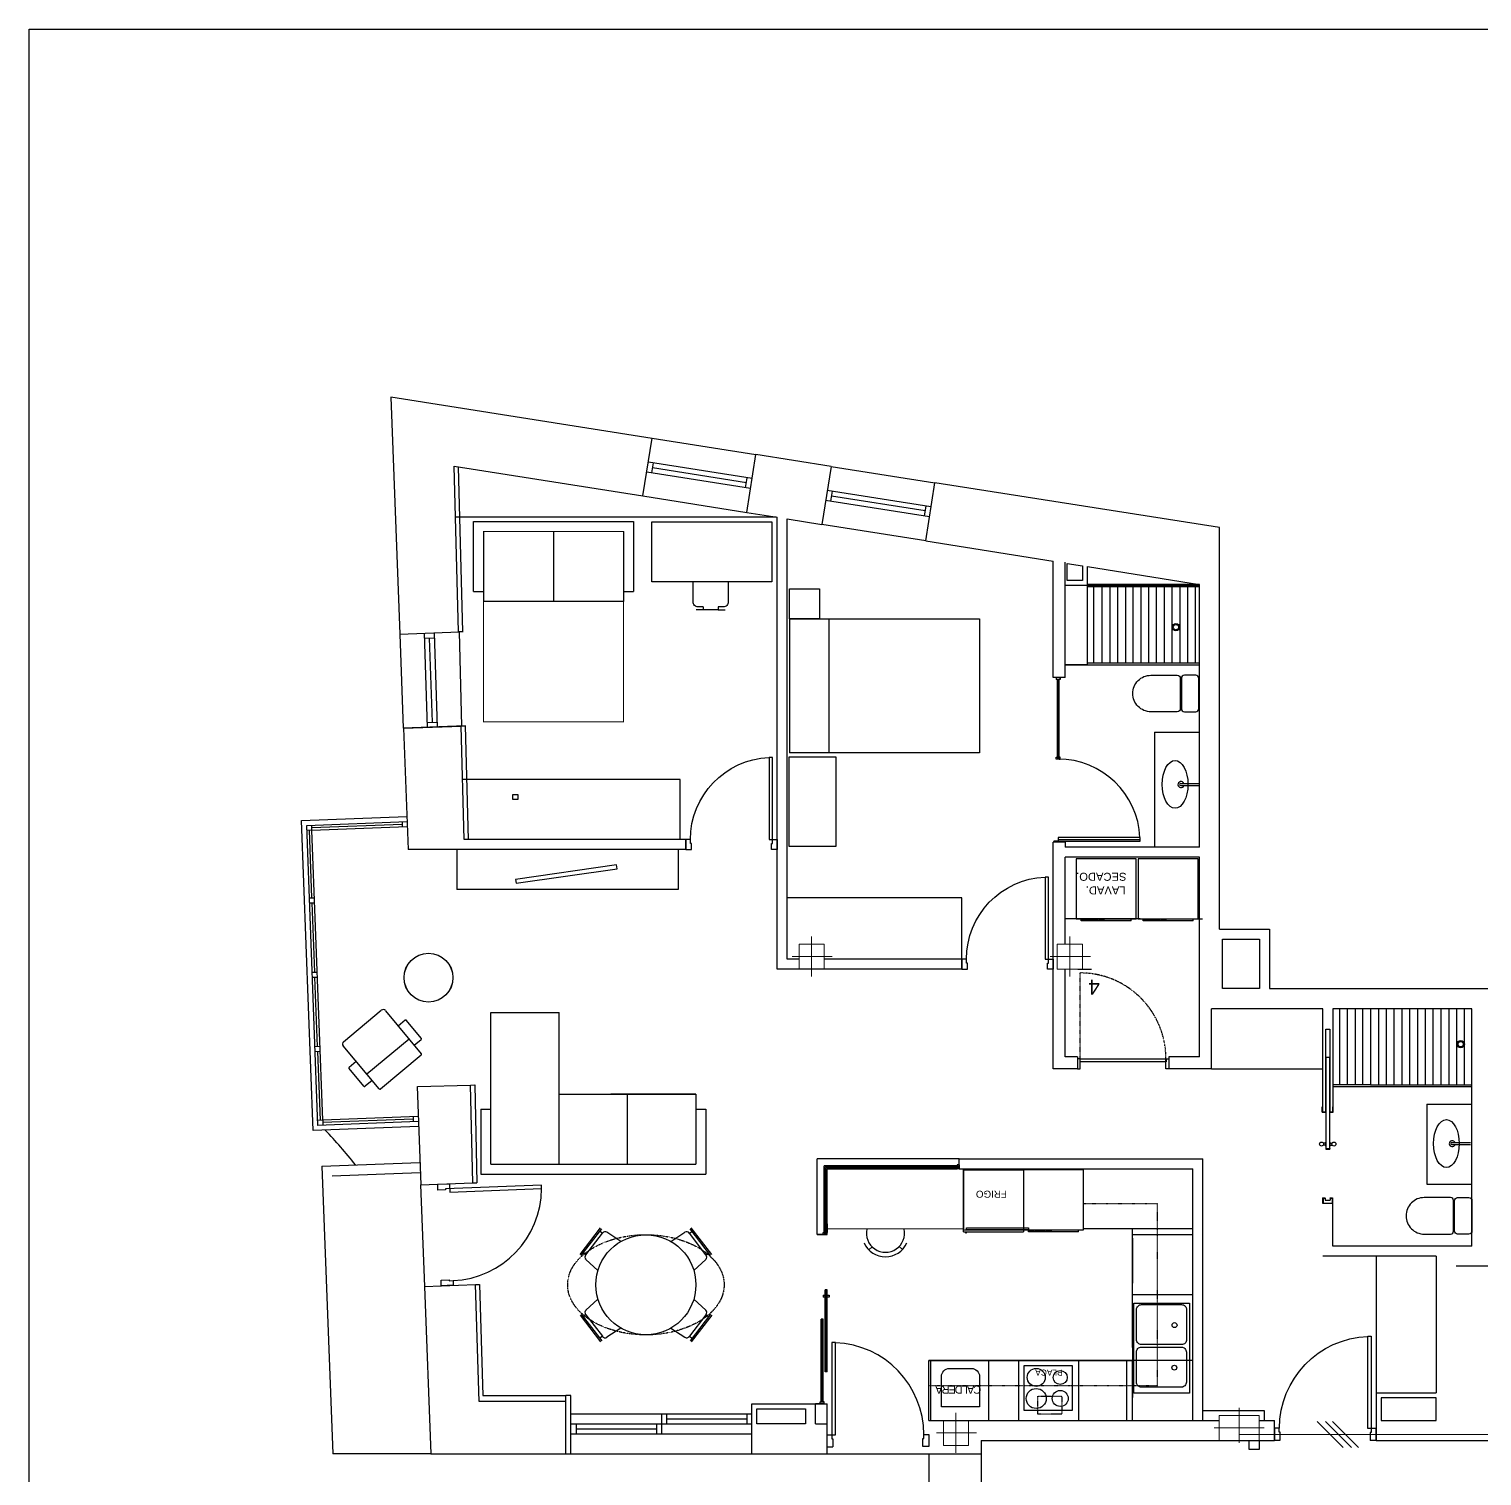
# Model space of a CAD drawing. Header units: millimetres. Extents: x 35844 to 119942, y 7566 to 131569.
# Drawn here: x 35844 to 50369, y 86484 to 100942 of the extents above; entities that cross this region are included whole.
import ezdxf

# ---------------------------------------------------------------- set-up
doc = ezdxf.new("R2010")
doc.units = ezdxf.units.MM
doc.linetypes.add('ACAD_ISO03W100', pattern=[30, 12, -18])
doc.layers.add('5. CaSe_RTV', color=94, linetype='Continuous')
doc.layers.add('5. CaSe_STDP', color=6, linetype='Continuous')
for name, color, linetype, lineweight in [('5. CaSe_TBA_Coaxial', 30, 'Continuous', 9), ('5. Re_Secundario_vivienda', 5, 'Continuous', 9), ('6. PROYECCIÓN', 251, 'Continuous', 9), ('ESTR REFORMADO', 1, 'Continuous', 18), ('MURO MODIF', 1, 'Continuous', 0)]:
    doc.layers.add(name, color=color, linetype=linetype, lineweight=lineweight)
doc.styles.get("Standard").update_dxf_attribs({"font": 'arial.ttf', "height": 500})
doc.styles.add('texto 2', font='arial.ttf', dxfattribs={"height": 0.06})

# ---------------------------------------------------------------- blocks, each defined once
blk = doc.blocks.new('A$C0D012787')
blk.add_lwpolyline([(0.047, 0.08), (0.047, 0.9), (0.082, 0.9), (0.082, 0.08)], close=True)
for points in [[(0.047, 0.08), (0, 0.08), (0, -0.02), (0.057, -0.02), (0.057, 0.04), (0.047, 0.04), (0.047, 0.08)], [(0.868, 0.08), (0.915, 0.08), (0.915, -0.02), (0.858, -0.02), (0.858, 0.04), (0.868, 0.04), (0.868, 0.08)]]:
    blk.add_lwpolyline(points)
blk.add_arc((0.047, 0.08), 0.821, 0.0273, 87.4878)
blk = doc.blocks.new('p')
at = {"layer": 'ESTR REFORMADO', "color": 8}
for points in [[(0, -0.2), (0, 0.2)], [(-0.195, 0), (0.205, 0)]]:
    blk.add_lwpolyline(points, dxfattribs=at)
at = {"layer": 'MURO MODIF'}
blk.add_lwpolyline([(-0.125, -0.125), (-0.125, 0.125), (0.125, 0.125), (0.125, -0.125)], close=True, dxfattribs=at)
blk = doc.blocks.new('A$C6F746D9D')
at = {"linetype": 'ByBlock'}
for p, q in [((0.005, 1.049), (0.125, 1.049)), ((0.005, 1.049), (0.005, 0.991)), ((0.125, 1.049), (0.125, 0.966)), ((0.085, 0.991), (0.005, 0.991)), ((1.045, 1.001), (0.085, 1.001)), ((0.085, 1.001), (0.085, 0.991)), ((0.125, 0.966), (1.045, 0.966)), ((1.045, 0.966), (1.045, 1.001))]:
    blk.add_line(p, q, dxfattribs=at)
blk.add_lwpolyline([(0.086, 0.091), (0.086, 0.081), (0.126, 0.081), (0.126, 0.034), (0.006, 0.034), (0.006, 0.091)], close=True, dxfattribs=at)
blk.add_arc((0.124, 1.003), 0.921, 270.1171, 357.7518)
blk = doc.blocks.new('pilar pantalla')
at = {"layer": '6. PROYECCIÓN'}
for points in [[(0, 0.125), (0, -0.075), (0, -0.225)], [(-0.25, -0.025), (0.15, -0.025), (0.25, -0.025)]]:
    blk.add_lwpolyline(points, dxfattribs=at)
at = {"layer": 'ESTR REFORMADO'}
blk.add_lwpolyline([(-0.2, 0.1), (0.2, 0.1), (0.2, -0.15), (-0.2, -0.15)], close=True, dxfattribs=at)
blk = doc.blocks.new('lavad. i')
for p, q in [((-0.3, -0.65), (-0.3, -0.05)), ((-0.3, -0.05), (0.3, -0.05)), ((0.3, -0.05), (0.3, -0.65)), ((0.3, -0.65), (-0.3, -0.65)), ((-0.26, -0.652, 0), (-0.26, -0.65)), ((-0.26, -0.652, 0), (-0.182, -0.652, 0)), ((-0.25, -0.67, -0.318), (-0.25, -0.652, 0)), ((-0.25, -0.67), (0.25, -0.67)), ((-0.182, -0.652, 0), (-0.182, -0.65)), ((0.02, -0.662), (0.02, -0.65)), ((0.02, -0.662), (0.067, -0.662)), ((0.067, -0.662), (0.067, -0.65)), ((0.083, -0.662), (0.083, -0.65)), ((0.083, -0.662), (0.181, -0.662)), ((0.181, -0.662), (0.181, -0.65)), ((0.197, -0.662), (0.197, -0.65)), ((0.197, -0.662), (0.245, -0.662)), ((0.245, -0.662), (0.245, -0.65)), ((0.25, -0.67), (0.25, -0.65))]:
    blk.add_line(p, q)
blk = doc.blocks.new('frig. i')
for p, q in [((-0.345, -0.05), (0.255, -0.05)), ((-0.345, -0.67), (-0.345, -0.05)), ((0.255, -0.05), (0.255, -0.67)), ((-0.345, -0.65), (0.255, -0.65)), ((-0.345, -0.67), (0.255, -0.67)), ((-0.325, -0.67), (-0.325, -0.68)), ((-0.325, -0.68), (-0.315, -0.68)), ((-0.315, -0.68), (-0.315, -0.67))]:
    blk.add_line(p, q)
blk = doc.blocks.new('WC')
for points in [[(-0.214, -0.183), (-0.477, -0.183, -0.414214), (-0.659, 0), (-0.659, 0, -0.414214), (-0.477, 0.182), (-0.214, 0.182, -0.414214), (-0.184, 0.152), (-0.184, -0.153, -0.414214)], [(-0.143, -0.183), (-0.03, -0.183, 0.414214), (0, -0.153), (0, 0.152, 0.414214), (-0.03, 0.182), (-0.143, 0.182, 0.414214), (-0.173, 0.152), (-0.173, -0.153, 0.414214)]]:
    blk.add_lwpolyline(points, format="xyb", close=True)
blk = doc.blocks.new('inodoro')
at = {"rotation": 179.9999999999821}
blk.add_blockref('WC', (0, 0.1525), dxfattribs=at)

msp = doc.modelspace()

# ---------------------------------------------------------------- linework, layer by layer
for p, q in [((41982, 96276), (42074, 96853)), ((42074, 96853), (43111, 96689)), ((43073, 96450), (42036, 96613)), ((42070, 96507), (42086, 96606)), ((43019, 96111), (43111, 96689)), ((43057, 96351), (42021, 96515)), ((43016, 96408), (42078, 96556)), ((43008, 96359), (43024, 96457)), ((43862, 96571), (43771, 95992)), ((43862, 96571), (44899, 96408)), ((44861, 96167), (43824, 96331)), ((43873, 96323), (43858, 96224)), ((44808, 95828), (44899, 96408)), ((41982, 96276), (43019, 96111)), ((44845, 96068), (43808, 96232)), ((44804, 96126), (43866, 96274)), ((44796, 96076), (44812, 96175)), ((43314, 96064), (40108, 96064)), ((40287, 95320), (40287, 96020)), ((41887, 96020), (41887, 95320)), ((43324, 91548), (43324, 96063)), ((43424, 91648), (43424, 96047)), ((40387, 95920), (40387, 95220)), ((41087, 95920), (41087, 95220)), ((41787, 95920), (41787, 95220)), ((44808, 95828), (43770, 95991)), ((47744, 95363), (47744, 95960)), ((46084, 94461), (46084, 95625)), ((46204, 94461), (46204, 95613)), ((46424, 95380), (46424, 95571)), ((40287, 95320), (40387, 95320)), ((41787, 95320), (41887, 95320)), ((46204, 94461), (46204, 95380)), ((46424, 95380), (46204, 95380)), ((47544, 95390), (46422, 95390)), ((46422, 95382), (46422, 94590)), ((46422, 95370), (47544, 95370)), ((47544, 95380), (46424, 95380)), ((46489, 94610), (46489, 95370)), ((46572, 94610), (46572, 95370)), ((46650, 95370), (46650, 94610)), ((46728, 94610), (46728, 95370)), ((46805, 95370), (46805, 94610)), ((46883, 94610), (46883, 95370)), ((46961, 94610), (46961, 95370)), ((47039, 94610), (47039, 95370)), ((47117, 94610), (47117, 95370)), ((47195, 94610), (47195, 95370)), ((47273, 94610), (47273, 95370)), ((47351, 94610), (47351, 95370)), ((47429, 94610), (47429, 95370)), ((47506, 94610), (47506, 95370)), ((47544, 92768), (47544, 95393)), ((47744, 91947), (47744, 95363)), ((42583, 95138), (42513, 95138)), ((42583, 95168), (42583, 95138)), ((42735, 95138), (42583, 95138)), ((42735, 95168), (42735, 95138)), ((42735, 95138), (42805, 95138)), ((43445, 95049), (45345, 95049)), ((43445, 95049), (43445, 93711)), ((43844, 93711), (43844, 95049)), ((45345, 95049), (45345, 93711)), ((39552, 94895), (40143, 94917)), ((39589, 93956), (39553, 94895)), ((39828, 93964), (39797, 94905)), ((39799, 94854), (39899, 94858)), ((39876, 94016), (39849, 94856)), ((39928, 93967), (39897, 94908)), ((40143, 94917), (40168, 93976)), ((46204, 94590), (47544, 94590)), ((46422, 94590), (46204, 94590)), ((46422, 94610), (47544, 94610)), ((47302, 94610), (47544, 94610)), ((46204, 94461), (46084, 94461)), ((46121, 94461), (46111, 94461)), ((46111, 94461), (46111, 94441)), ((46121, 94441), (46111, 94441)), ((46141, 94461), (46121, 94461)), ((46121, 94441), (46121, 94446)), ((46121, 94446), (46141, 94446)), ((46121, 94441), (46121, 93662)), ((46131, 94446), (46131, 93662)), ((46141, 94461), (46151, 94461)), ((46141, 94446), (46141, 94441)), ((46141, 93662), (46141, 94446)), ((46151, 94441), (46141, 94441)), ((46151, 94461), (46151, 94441)), ((40204, 93979), (39588, 93956)), ((39588, 93956), (40168, 93976)), ((39826, 94014), (39926, 94017)), ((47094, 93916), (47544, 93916)), ((47094, 93916), (47094, 92768)), ((45345, 93711), (43445, 93711)), ((46111, 93647), (46111, 93667)), ((46111, 93667), (46121, 93667)), ((46111, 93667), (46121, 93667)), ((46121, 93647), (46111, 93647)), ((46121, 93667), (46121, 93662)), ((46121, 93662), (46141, 93662)), ((46141, 93647), (46121, 93647)), ((46151, 93667), (46141, 93667)), ((46141, 93662), (46141, 93667)), ((46151, 93667), (46141, 93667)), ((46141, 93647), (46151, 93647)), ((46151, 93647), (46151, 93667)), ((42352, 93443), (40177, 93443)), ((42352, 92843), (42352, 93443)), ((47357, 93403), (47544, 93403)), ((47357, 93383), (47544, 93383)), ((38672, 92937), (38670, 92987)), ((38672, 92937), (38622, 92935)), ((42409, 92843), (40193, 92843)), ((42409, 92743), (42409, 92843)), ((46084, 90553), (46084, 92818)), ((46204, 92818), (46084, 92818)), ((46131, 92827), (46090, 92827)), ((46090, 92827), (46090, 92818)), ((46131, 92844), (46951, 92844)), ((46131, 92827), (46131, 92818)), ((46204, 92818), (46204, 92768)), ((42409, 92743), (39634, 92743)), ((47544, 92768), (46204, 92768)), ((46204, 91798), (46204, 92668)), ((47544, 92668), (46204, 92668)), ((47544, 90673), (47544, 92668)), ((38647, 92259), (38697, 92261)), ((45169, 92261), (43424, 92261)), ((45169, 91648), (45169, 92261)), ((38649, 92209), (38699, 92211)), ((46351, 92051), (46201, 92051)), ((46951, 92051), (46351, 92051)), ((46974, 92051), (47574, 92051)), ((38676, 91517), (38726, 91519)), ((45169, 91548), (43324, 91548)), ((43542, 91648), (43424, 91648)), ((45169, 91648), (43792, 91648)), ((45169, 91548), (45169, 91648)), ((46204, 90673), (46204, 91548)), ((46330, 91549), (46466, 91549)), ((38677, 91467), (38727, 91469)), ((48244, 91353), (52694, 91353)), ((38989, 90823), (39366, 91137)), ((39408, 91133), (39766, 90703)), ((40460, 91116), (41143, 91116)), ((40460, 90298), (40460, 91116)), ((48777, 91153), (47664, 91153)), ((47664, 90553), (47664, 91153)), ((48777, 90123), (48777, 91153)), ((50269, 91153), (48877, 91153)), ((48877, 91153), (48877, 90123)), ((48945, 91153), (48945, 90393)), ((49023, 91153), (49023, 90393)), ((49101, 91153), (49101, 90393)), ((49178, 90393), (49178, 91153)), ((49256, 91153), (49256, 90393)), ((49256, 91153), (49256, 90393)), ((49334, 91153), (49334, 90393)), ((49334, 91153), (49334, 90393)), ((49412, 91153), (49412, 90393)), ((49490, 90393), (49490, 91153)), ((49568, 91153), (49568, 90393)), ((49646, 91153), (49646, 90393)), ((49724, 91153), (49724, 90393)), ((49801, 91153), (49801, 90393)), ((49879, 91153), (49879, 90393)), ((49957, 91153), (49957, 90393)), ((50038, 91153), (50038, 90393)), ((50113, 91153), (50113, 90393)), ((50191, 91153), (50191, 90393)), ((39605, 91037), (39536, 90979)), ((39766, 90859), (39619, 91036)), ((39344, 90351), (38985, 90781)), ((39645, 90849), (39222, 90497)), ((39696, 90787), (39765, 90845)), ((38704, 90775), (38754, 90777)), ((38706, 90725), (38756, 90727)), ((39765, 90689), (39358, 90349)), ((46324, 90673), (46324, 90553)), ((47239, 90673), (47239, 90553)), ((39190, 90379), (39043, 90556)), ((39044, 90570), (39113, 90627)), ((47664, 90553), (48777, 90553)), ((39273, 90435), (39204, 90378)), ((39727, 90375), (40259, 90389)), ((40259, 90389), (40300, 90391)), ((49256, 90393), (48877, 90393)), ((49236, 90373), (48877, 90373)), ((50269, 90373), (49236, 90373)), ((49256, 90393), (50269, 90393)), ((40460, 89598), (40460, 90298)), ((41143, 90298), (42510, 90298)), ((41143, 89598), (41143, 90298)), ((42510, 90298), (41660, 90298)), ((41827, 89598), (41827, 90298)), ((42510, 90298), (42510, 89598)), ((42510, 90298), (42510, 89598)), ((42510, 90298), (42510, 89598)), ((49819, 90199), (50269, 90199)), ((49819, 90199), (49819, 89399)), ((40360, 90148), (40460, 90148)), ((42510, 90148), (42610, 90148)), ((42610, 90148), (42610, 89598)), ((42610, 90148), (42610, 89498)), ((48772, 90118), (48772, 90173)), ((48772, 90118), (48802, 90118)), ((48777, 90123), (48777, 90173)), ((48777, 90123), (48777, 90173)), ((48777, 90123), (48807, 90123)), ((48777, 90123), (48802, 90123)), ((48782, 90123), (48802, 90123)), ((48802, 90123), (48802, 90118)), ((48847, 90123), (48877, 90123)), ((48852, 90123), (48877, 90123)), ((48852, 90123), (48852, 90118)), ((48852, 90118), (48882, 90118)), ((48877, 90123), (48877, 90173)), ((48877, 90123), (48877, 90173)), ((48882, 90173), (48877, 90173)), ((48882, 90118), (48882, 90173)), ((38782, 90039), (38732, 90037)), ((38782, 90039), (38783, 89989)), ((48805, 89810), (48782, 89810)), ((48805, 89790), (48782, 89790)), ((48807, 89820), (48805, 89820)), ((48805, 89820), (48805, 89780)), ((48807, 89780), (48805, 89780)), ((48847, 89820), (48849, 89820)), ((48847, 89780), (48849, 89780)), ((48849, 89820), (48849, 89780)), ((48849, 89810), (48871, 89810)), ((48849, 89790), (48871, 89790)), ((50069, 89815), (50256, 89815)), ((50069, 89795), (50256, 89795)), ((38771, 89580), (39752, 89617)), ((43723, 89002), (43723, 89653)), ((45143, 89653), (43723, 89653)), ((45143, 89653), (47577, 89653)), ((45143, 89593), (45143, 89653)), ((45143, 89553), (45143, 89653)), ((47577, 87039), (47577, 89653)), ((48807, 89755), (48807, 89750)), ((48807, 89755), (48847, 89755)), ((48807, 89750), (48847, 89750)), ((48847, 89755), (48847, 89750)), ((38875, 89484), (39756, 89517)), ((44661, 89583), (43793, 89583)), ((43793, 88912), (43793, 89583)), ((43803, 88912), (43803, 89573)), ((45128, 89573), (43803, 89573)), ((43813, 88912), (43813, 89563)), ((45128, 89563), (43813, 89563)), ((43823, 89002), (43823, 89553)), ((43823, 89553), (45123, 89553)), ((45123, 89583), (44661, 89583)), ((45143, 89593), (45123, 89593)), ((45123, 89593), (45123, 89583)), ((45128, 89583), (45123, 89583)), ((45123, 89553), (45123, 89563)), ((45123, 89563), (45128, 89563)), ((45143, 89553), (45123, 89553)), ((45128, 89563), (45128, 89583)), ((45143, 89583), (45143, 89593)), ((45143, 89593), (45143, 89553)), ((45143, 89583), (45143, 89563)), ((45143, 89563), (45143, 89553)), ((45143, 89553), (47477, 89553)), ((45187, 89553), (45187, 88953)), ((47477, 87039), (47477, 89553)), ((39759, 89392), (40282, 89412)), ((39759, 89392), (39798, 88378)), ((40282, 89412), (40322, 89413)), ((49819, 89399), (50269, 89399)), ((46407, 89203), (46387, 89203)), ((48776, 89263), (48776, 89208)), ((48776, 89263), (48801, 89263)), ((48781, 89208), (48776, 89208)), ((48776, 89208), (48877, 89208)), ((48781, 89258), (48781, 89208)), ((48781, 89258), (48781, 89208)), ((48781, 89258), (48801, 89258)), ((48781, 89258), (48801, 89258)), ((48801, 89258), (48801, 89263)), ((48801, 89258), (48801, 89238)), ((48801, 89238), (48851, 89238)), ((48851, 89263), (48876, 89263)), ((48851, 89258), (48851, 89263)), ((48851, 89258), (48871, 89258)), ((48851, 89258), (48851, 89238)), ((48871, 89258), (48871, 89208)), ((48871, 89258), (48871, 89208)), ((48876, 89208), (48871, 89208)), ((48876, 89263), (48876, 89208)), ((48877, 88780), (48877, 89208)), ((41353, 88697), (41557, 88964)), ((41365, 88687), (41570, 88954)), ((41410, 88693), (41576, 88909)), ((41576, 88909), (41550, 88928)), ((41578, 88911), (41576, 88909)), ((41762, 88828), (41620, 88919)), ((42259, 88828), (42401, 88919)), ((42444, 88911), (42446, 88909)), ((42446, 88909), (42471, 88928)), ((42611, 88693), (42446, 88909)), ((42656, 88687), (42452, 88954)), ((42669, 88697), (42464, 88964)), ((43723, 88897), (43723, 89002)), ((43823, 88897), (43723, 88897)), ((43723, 88897), (43823, 88897)), ((43823, 88897), (43723, 88897)), ((43783, 88897), (43783, 88917)), ((43783, 88917), (43793, 88917)), ((43793, 88897), (43783, 88897)), ((43793, 88917), (43793, 88912)), ((43793, 88912), (43813, 88912)), ((43813, 88897), (43793, 88897)), ((43823, 88917), (43813, 88917)), ((43813, 88912), (43813, 88917)), ((43813, 88897), (43823, 88897)), ((43823, 89002), (43823, 88917)), ((45187, 88953), (43823, 88949)), ((43823, 88897), (43823, 88917)), ((45216, 88943), (45216, 88963)), ((45216, 88963), (45837, 88963)), ((45837, 88943), (45216, 88943)), ((45837, 88963), (45837, 88943)), ((46407, 88953), (46387, 88953)), ((47477, 88953), (46407, 88953)), ((46877, 88953), (46857, 88953)), ((46877, 88861), (46877, 88953)), ((47477, 88893), (46877, 88893)), ((44273, 88773), (44240, 88742)), ((44542, 88775), (44576, 88746)), ((46877, 88350), (46877, 88881)), ((46877, 88861), (46877, 88411)), ((50269, 88780), (48877, 88780)), ((41410, 88693), (41385, 88713)), ((41409, 88691), (41410, 88693)), ((41532, 88538), (41412, 88648)), ((42490, 88538), (42609, 88648)), ((42611, 88693), (42637, 88713)), ((42613, 88691), (42611, 88693)), ((49911, 88680), (48777, 88680)), ((49311, 88680), (49311, 87313)), ((49911, 88680), (49911, 87313)), ((50469, 88580), (50111, 88580)), ((39798, 88378), (40309, 88397)), ((40309, 88397), (40349, 88398)), ((43803, 87524), (43803, 88344)), ((43823, 88344), (43803, 88344)), ((43813, 87524), (43813, 88344)), ((43823, 87876), (43823, 88344)), ((46877, 88228), (46877, 88350)), ((41532, 88250), (41412, 88141)), ((42490, 88250), (42609, 88141)), ((43783, 88291), (43803, 88291)), ((43783, 88291), (43783, 88271)), ((43803, 88271), (43783, 88271)), ((43803, 88291), (43803, 88271)), ((43823, 88291), (43843, 88291)), ((43843, 88271), (43823, 88271)), ((43843, 88291), (43843, 88271)), ((47477, 88293), (46877, 88293)), ((46877, 87768), (46877, 88228)), ((41353, 88092), (41557, 87825)), ((41365, 88101), (41570, 87835)), ((41410, 88095), (41385, 88076)), ((41409, 88098), (41410, 88095)), ((41410, 88095), (41576, 87880)), ((42611, 88095), (42446, 87880)), ((42656, 88101), (42452, 87835)), ((42669, 88092), (42464, 87825)), ((42613, 88098), (42611, 88095)), ((42611, 88095), (42637, 88076)), ((43762, 87226), (43762, 88050)), ((43782, 88050), (43762, 88050)), ((43772, 87221), (43772, 88050)), ((43782, 87226), (43782, 88050)), ((41576, 87880), (41550, 87860)), ((41578, 87877), (41576, 87880)), ((41762, 87960), (41620, 87870)), ((42259, 87960), (42401, 87870)), ((42444, 87877), (42446, 87880)), ((42446, 87880), (42471, 87860)), ((43823, 87524), (43823, 87876)), ((46877, 87999), (46877, 87268)), ((46427, 87639), (44840, 87639)), ((44840, 87039), (44840, 87639)), ((44840, 87639), (44860, 87639)), ((44850, 87639), (45170, 87639)), ((44860, 87039), (44860, 87639)), ((46357, 87639), (44860, 87639)), ((45461, 87639), (44940, 87639)), ((44940, 87639), (45540, 87639)), ((44960, 87639), (45860, 87639)), ((45170, 87639), (46370, 87639)), ((45440, 87039), (45440, 87639)), ((45740, 87039), (45740, 87639)), ((46340, 87039), (46340, 87639)), ((47477, 87639), (46377, 87639)), ((46877, 87639), (46427, 87639)), ((46877, 87639), (46427, 87639)), ((46877, 87639), (46427, 87639)), ((46752, 87639), (46877, 87639)), ((46820, 87039), (46820, 87639)), ((46877, 87039), (46877, 87639)), ((43823, 87524), (43803, 87524)), ((49311, 87313), (49311, 86839)), ((49311, 87313), (49911, 87313)), ((41212, 87227), (41212, 87289)), ((41212, 86706), (41212, 87227)), ((43605, 87206), (43823, 87206)), ((43705, 87006), (43705, 87206)), ((43752, 87206), (43705, 87206)), ((43705, 87206), (43823, 87206)), ((43752, 87206), (43752, 87226)), ((43752, 87226), (43762, 87226)), ((43762, 87206), (43752, 87206)), ((43752, 87206), (43792, 87206)), ((43792, 87206), (43752, 87206)), ((43762, 87221), (43762, 87226)), ((43782, 87221), (43762, 87221)), ((43762, 87206), (43782, 87206)), ((43792, 87226), (43782, 87226)), ((43782, 87226), (43782, 87221)), ((43782, 87206), (43792, 87206)), ((43792, 87206), (43792, 87226)), ((43823, 86706), (43823, 87206)), ((41263, 87106), (43070, 87106)), ((41263, 87006), (43070, 87006)), ((41263, 87006), (43070, 87006)), ((41313, 87006), (41313, 86906)), ((42117, 87006), (42117, 86906)), ((42167, 87106), (42167, 87006)), ((42167, 87006), (42167, 86906)), ((42217, 87106), (42217, 87006)), ((42217, 87056), (43020, 87056)), ((43020, 87106), (43020, 87006)), ((43070, 86706), (43070, 87006)), ((43705, 87006), (43823, 87006)), ((44840, 87039), (47742, 87039)), ((48142, 87039), (48296, 87039)), ((48296, 86839), (48296, 87039)), ((41263, 86906), (43070, 86906)), ((41313, 86956), (42117, 86956)), ((48296, 86839), (48296, 86908)), ((45361, 86839), (48296, 86839)), ((45361, 86839), (45361, 86706)), ((48042, 86749), (48042, 86839)), ((48142, 86749), (48042, 86749)), ((48142, 86839), (48142, 86749)), ((49311, 86839), (51627, 86839)), ((39862, 86706), (38880, 86706)), ((41262, 86706), (43070, 86706)), ((43070, 86706), (43846, 86706)), ((43823, 86706), (44838, 86706)), ((44838, 86706), (44838, 84706)), ((44838, 86706), (45361, 86706)), ((45361, 86706), (45361, 84706))]:
    msp.add_line(p, q)
at = {"linetype": 'ACAD_ISO03W100', "ltscale": 0.005}
msp.add_line((46353, 90583), (46353, 91511), dxfattribs=at)
at = {"ltscale": 0.02}
msp.add_line((48772, 90173), (48777, 90173), dxfattribs=at)
at = {"linetype": 'ACAD_ISO03W100', "ltscale": 0.009}
for p, q in [((47127, 89203), (46407, 89203)), ((47127, 87389), (47127, 89203)), ((44840, 87389), (47127, 87389))]:
    msp.add_line(p, q, dxfattribs=at)
for points in [[(35844, 100942), (77844, 100942), (77844, 71242), (35844, 71242)], [(42069, 95417), (42069, 96017), (43269, 96017), (43269, 95417)], [(46224, 95433), (46224, 95602), (46374, 95578), (46374, 95433)], [(43445, 95349), (43745, 95349), (43745, 95049), (43445, 95049)], [(43440, 92777), (43914, 92777), (43914, 93666), (43440, 93666)], [(40732, 93244), (40682, 93244), (40682, 93294), (40732, 93294)], [(46131, 92827), (46951, 92827), (46951, 92862), (46131, 92862)], [(40714, 92407), (41724, 92552), (41718, 92590), (40709, 92445)], [(48144, 91353), (47774, 91353), (47774, 91847), (48144, 91847)], [(47211, 90623), (46353, 90623), (46353, 90653), (47211, 90653)], [(47446, 87312), (46889, 87312), (46889, 88212), (47446, 88212)], [(45793, 87138), (45793, 87588), (46273, 87588), (46273, 87138)], [(43605, 87006), (43120, 87006), (43120, 87156), (43605, 87156)], [(49911, 87039), (49911, 87263), (49360, 87263), (49360, 87039)]]:
    msp.add_lwpolyline(points, close=True)
for points in [[(42074, 96852), (39462, 97263), (39552, 94895)], [(43862, 96571), (43111, 96689)], [(40138, 94917), (40094, 96575), (41982, 96276)], [(40135, 96568), (40179, 94919)], [(47744, 95960), (44899, 96408)], [(40287, 96020), (41787, 96020), (41887, 96020)], [(43019, 96111), (43324, 96063)], [(43424, 96047), (43771, 95992)], [(44808, 95828), (46084, 95625)], [(46424, 95571), (47544, 95393)], [(41787, 95220), (40387, 95220), (40387, 95220)], [(40183, 94919), (40143, 94917)], [(40193, 92843), (40163, 93977)], [(40208, 93977), (40168, 93976)], [(40204, 93979), (40234, 92843)], [(39588, 93956), (39634, 92743)], [(39738, 89975), (38685, 89936), (38568, 93033), (39621, 93073)], [(39736, 90025), (38733, 89987), (38620, 92985), (39623, 93023)], [(38671, 92962), (39574, 92996)], [(39735, 90075), (38782, 90039), (38672, 92937), (39625, 92973)], [(39573, 93021), (39575, 92971)], [(38672, 92260), (38647, 92936)], [(40121, 92743), (40121, 92343)], [(42333, 92743), (42333, 92343), (40121, 92343)], [(38701, 91518), (38674, 92210)], [(47744, 91947), (48244, 91947), (48244, 91353)], [(38729, 90776), (38702, 91468)], [(41143, 90298), (41143, 91116)], [(50269, 88780), (50269, 91153)], [(48807, 90123), (48807, 90947), (48847, 90947), (48847, 90123)], [(38757, 90038), (38731, 90726)], [(46324, 90673), (46204, 90673)], [(46324, 90553), (46353, 90553), (46353, 90653), (46324, 90653)], [(47239, 90553), (47210, 90553), (47210, 90653), (47239, 90653)], [(47544, 90673), (47239, 90673)], [(46324, 90553), (46084, 90553)], [(47664, 90553), (47239, 90553)], [(39723, 90375), (39760, 89392)], [(40282, 89412), (40259, 90389)], [(40300, 90391), (40322, 89413)], [(39685, 90074), (39686, 90024)], [(39686, 90049), (38783, 90014)], [(38771, 89580), (38880, 86706)], [(39799, 88378), (39862, 86706), (41212, 86706)], [(41212, 87227), (40343, 87227), (40309, 88397)], [(40349, 88398), (40382, 87289), (41212, 87289)], [(45461, 87639), (46752, 87639)], [(41212, 86706), (41262, 86706), (41262, 87289), (41212, 87289)], [(43070, 87006), (43070, 87206), (43605, 87206)], [(47577, 87133), (47577, 87139), (48192, 87139), (48192, 87039)]]:
    msp.add_lwpolyline(points)
at = {"linetype": 'ACAD_ISO03W100', "ltscale": 0.001, "const_width": 10}
msp.add_lwpolyline([(40387, 95920), (40387, 94020), (41787, 94020), (41787, 95920)], close=True, dxfattribs=at)
for points in [[(42583, 95168), (42533, 95168, -0.414214), (42483, 95218), (42483, 95417)], [(42835, 95417), (42835, 95218, -0.414214), (42785, 95168), (42735, 95168)], [(39107, 89593, 0.0257), (38804, 89940, 0.0257)]]:
    msp.add_lwpolyline(points, format="xyb")
at = {"ltscale": 0.02}
msp.add_lwpolyline([(48807, 90665), (48807, 89755), (48847, 89755), (48847, 90665)], close=True, dxfattribs=at)
at = {"flags": 128}
for points in [[(40360, 90148), (40360, 89498), (42610, 89498)], [(40460, 89598), (42510, 89598)]]:
    msp.add_lwpolyline(points, dxfattribs=at)
for points in [[(46916, 87846), (46916, 88146, -0.414214), (46966, 88196), (47366, 88196, -0.414214), (47416, 88146), (47416, 87846, -0.414214), (47366, 87796), (46966, 87796, -0.414214)], [(46914, 87421), (46914, 87721, -0.414214), (46964, 87771), (47364, 87771, -0.414214), (47414, 87721), (47414, 87421, -0.414214), (47364, 87371), (46964, 87371, -0.414214)], [(45045, 87558), (45266, 87558, -0.414214), (45346, 87478), (45346, 87175), (44965, 87175), (44965, 87478, -0.414214)]]:
    msp.add_lwpolyline(points, format="xyb", close=True)
at = {"linetype": 'ACAD_ISO03W100', "ltscale": 0.002}
msp.add_lwpolyline([(46169, 87102), (45928, 87102), (45928, 87281), (46169, 87281)], close=True, dxfattribs=at)
for centre, radius in [((47310, 94965), 37), ((47310, 94965), 26.4), ((39837, 91463), 244), ((39838, 91463), 244), ((50156, 90798), 37), ((50156, 90798), 26.4), ((48765, 89800), 20), ((48889, 89800), 20), ((42011, 88394), 500), ((47296, 87991), 24.7), ((47294, 87566), 24.7), ((45913, 87468), 90), ((46153, 87468), 70), ((45913, 87258), 100), ((46153, 87258), 80)]:
    msp.add_circle(centre, radius)
for centre, radius, start, end in [((46130, 92826), 821, 2.5122, 89.9727), ((47360, 93392), 30, 21.5735, 342.6041), ((47357, 93393), 10, 90, 270), ((39385, 91114), 30, 39.7714, 129.7714), ((39612, 91029), 10, 39.7714, 129.7714), ((39008, 90800), 30, 129.7714, 219.7714), ((39759, 90852), 10, 309.7714, 39.7714), ((39759, 90696), 10, 309.7714, 39.7714), ((39050, 90562), 10, 129.7714, 219.7714), ((39198, 90385), 10, 219.7714, 309.7714), ((39351, 90357), 10, 219.7714, 309.7714), ((50072, 89804), 30, 21.5735, 342.6041), ((50069, 89805), 10, 90, 270), ((41603, 88892), 32, 57.5931, 142.5135), ((42419, 88892), 32, 37.4865, 122.4069), ((44406, 88910), 191, 167.7002, 12.2998), ((44406, 88910), 236, 204.6124, 335.3876), ((41434, 88672), 32, 142.5135, 227.4339), ((42587, 88672), 32, 312.5661, 37.4865), ((41434, 88117), 32, 132.5661, 217.4865), ((42587, 88117), 32, 322.5135, 47.4339), ((41603, 87897), 32, 217.4865, 302.4069), ((42419, 87897), 32, 237.5931, 322.5135)]:
    msp.add_arc(centre, radius, start, end)
at = {"linetype": 'ACAD_ISO03W100', "ltscale": 0.005}
msp.add_arc((46353, 90653), 857, 357.995, 90.0151, dxfattribs=at)
for centre in [(47301, 93394), (50013, 89805)]:
    msp.add_ellipse(centre, major_axis=(0, -239), ratio=0.538824)
at = {"linetype": 'ACAD_ISO03W100', "ltscale": 0.002}
msp.add_ellipse((42011, 88394), major_axis=(-782, 0), ratio=0.639731, dxfattribs=at)
at = {"layer": '5. CaSe_RTV'}
msp.add_line((48983, 86769), (48723, 87029), dxfattribs=at)
at = {"layer": '5. CaSe_STDP'}
msp.add_line((49064, 86769), (48804, 87029), dxfattribs=at)
at = {"layer": '5. CaSe_TBA_Coaxial'}
msp.add_line((49135, 86769), (48875, 87029), dxfattribs=at)
at = {"layer": '5. Re_Secundario_vivienda'}
for p, q in [((47942, 86899), (47942, 86964)), ((50609, 86899), (47942, 86899))]:
    msp.add_line(p, q, dxfattribs=at)

# ---------------------------------------------------------------- block references
for name, p, xscale, yscale, zscale, rotation in [('inodoro', (47537, 94455), 1000, 1000, 1000, 180), ('lavad. i', (46611, 92701), -999.9999999999994, 1000, 1000, 0.005899260186348342), ('lavad. i', (47231, 92701), -999.9999999999994, 1000, 1000, 0.005899260186348342), ('A$C0D012787', (46084, 91568), -1000, 1000, 1000, 0.005899260211448265), ('p', (43667, 91673), 1000.000000000001, 1000.000000000001, 1000.000000000001, 359.999999493517), ('p', (46249, 91673), 1000.000000000001, 1000.000000000001, 1000.000000000001, 359.999999493517), ('frig. i', (45532, 89593), 1000.000000000001, 1000.000000000001, 1000.000000000001, 359.9999994972209), ('lavad. i', (46087, 89593), -999.9999999999994, 1000, 1000, 0.005899260186348342), ('A$C6F746D9D', (39961, 88350), 999.9999999999998, 999.9999999999998, 999.9999999999998, 2.169036278429075), ('inodoro', (50269, 88930), -999.9999999999992, 1000, 1000, 0.005899260174997423), ('A$C6F746D9D', (48262, 86834), -1000.000000000001, 1000, 1000, 269.9999994972216), ('A$C6F746D9D', (44872, 86771), 1000, 1000, 1000, 89.99999992350143), ('pilar pantalla', (47942, 86939), 1000.000000000001, 1000.000000000001, 1000.000000000001, 179.9999994972216), ('p', (45111, 86914), 1000.000000000001, 1000.000000000001, 1000.000000000001, 359.999999493517)]:
    msp.add_blockref(name, p, dxfattribs=dict(xscale=xscale, yscale=yscale, zscale=zscale, rotation=rotation))
at = {"xscale": -1000, "yscale": 1000, "zscale": 1000}
msp.add_blockref('A$C0D012787', (43324, 92763), dxfattribs=at)

# ---------------------------------------------------------------- texts
msp.add_text('4', height=150, rotation=180).set_placement((46550, 91442))
at = {"attachment_point": 1, "rotation": 180}
for s, insert, char_height in [('SECADO.', (46815, 92431), 80), ('LAVAD.', (46806, 92294), 80), ('FRIGO', (45620, 89264), 70), ('{\\T0.75;CALDERA}', (45363, 87306), 80)]:
    msp.add_mtext_dynamic_manual_height_columns(s, width=130.83, gutter_width=100, heights=[2.07], dxfattribs=dict(at, insert=insert, char_height=char_height))
at = {"insert": (46178, 87487), "char_height": 60, "attachment_point": 1, "rotation": 180, "style": 'texto 2'}
msp.add_mtext_dynamic_manual_height_columns('PLACA', width=48.96, gutter_width=30, heights=[0], dxfattribs=at)

doc.saveas('drawing.dxf')
